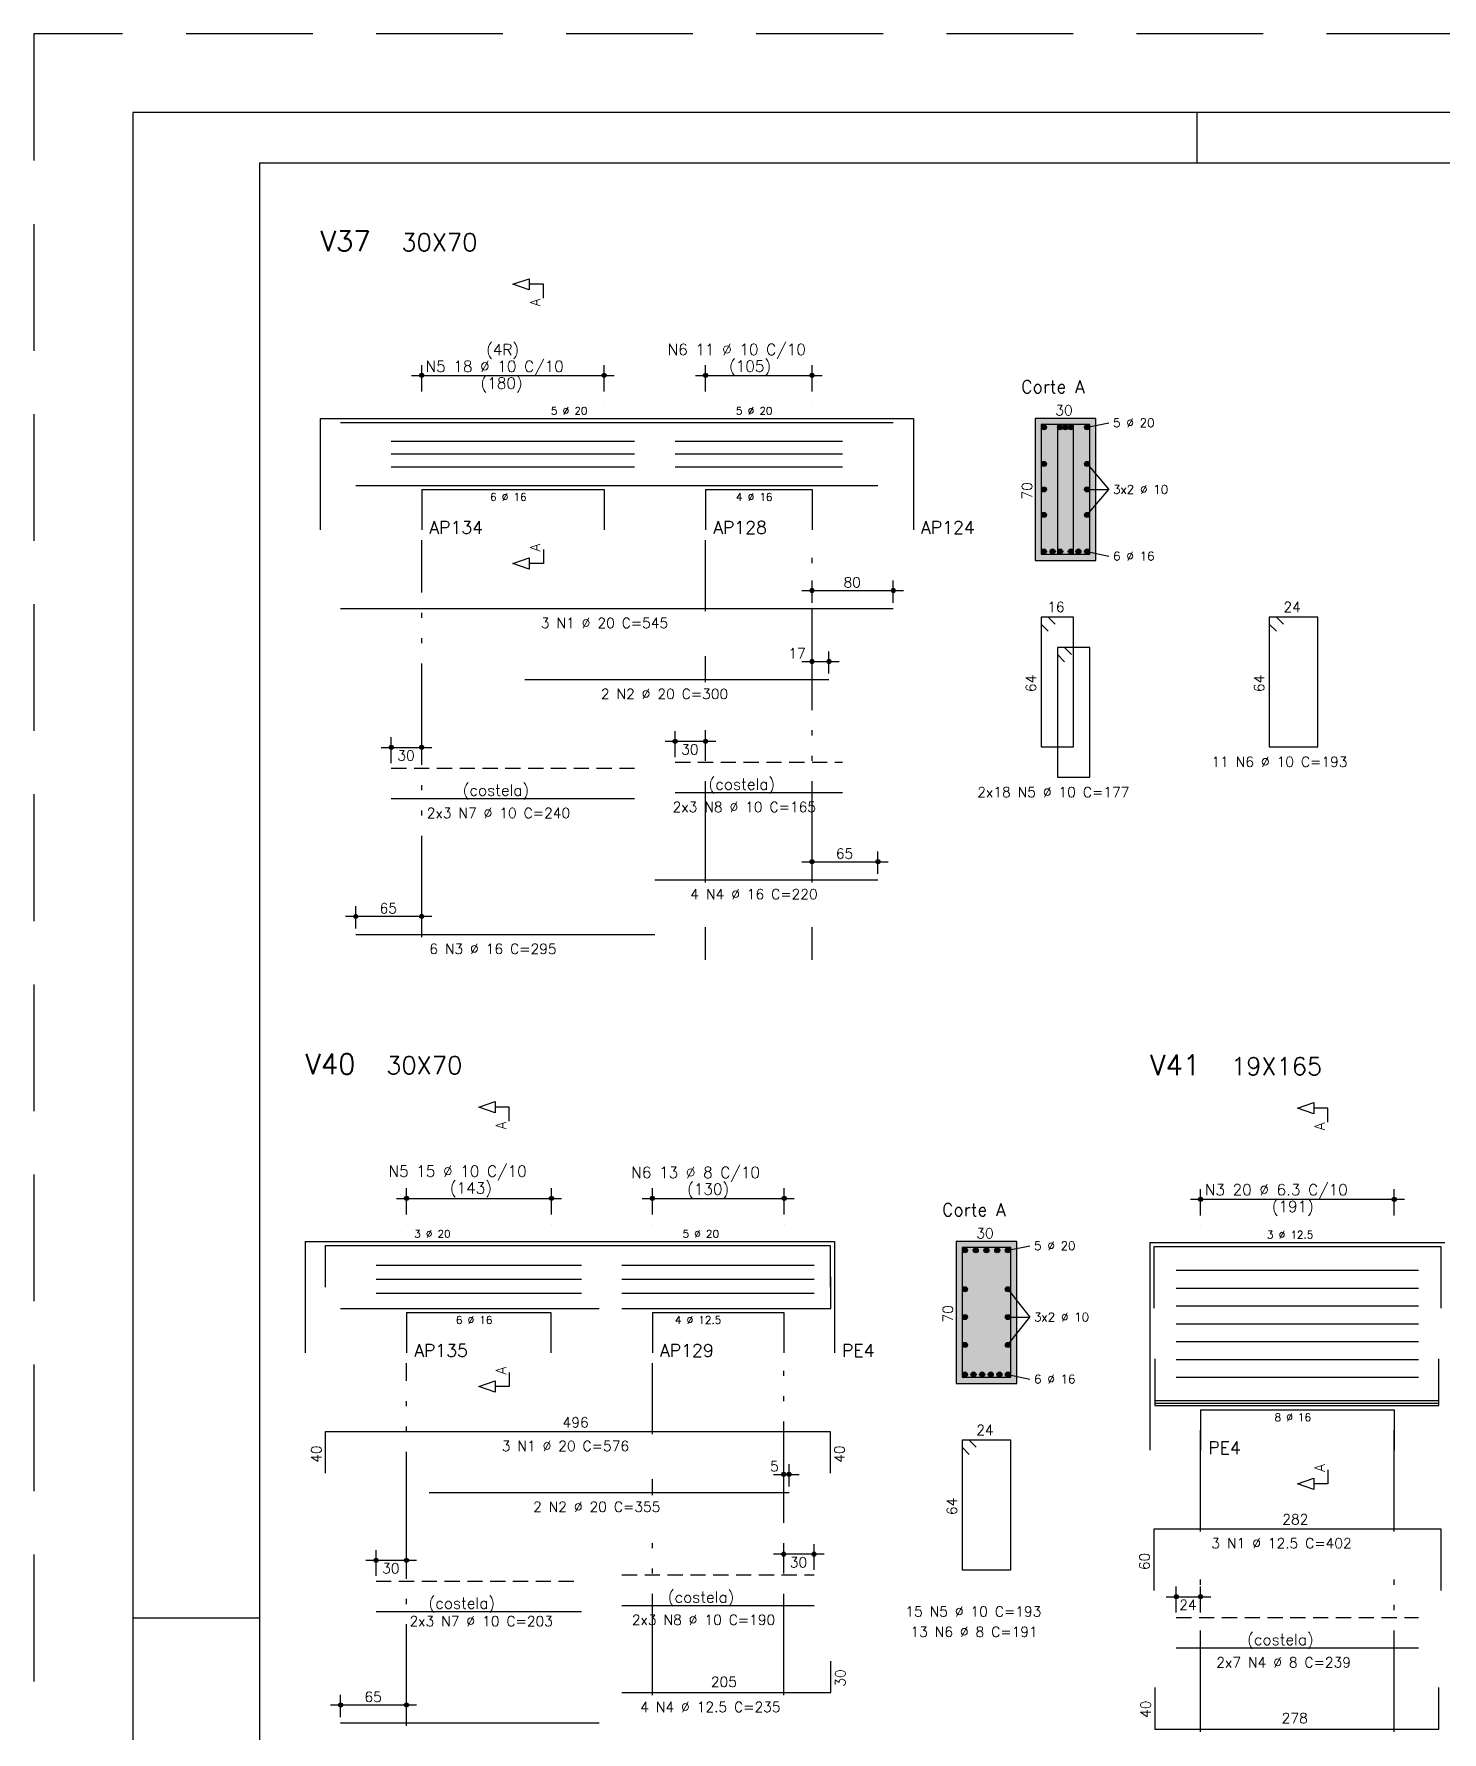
# Model space of a CAD drawing. Extents: x -1.8 to 86.2, y -1.7 to 60.8.
# Drawn here: x -1.8 to 25.97, y 27.3 to 60.8 of the extents above; entities that cross this region are included whole.
import ezdxf

# ---------------------------------------------------------------- set-up
doc = ezdxf.new("R2010")
doc.units = 0
doc.header["$MEASUREMENT"] = 0
for name, pattern in [('ESTILO_TQS_0001', [0.45, 0.3, -0.15]), ('ESTILO_TQS_0004', [3.3, 2, -0.4, 0.05, -0.4, 0.05, -0.4]), ('HIDDEN', [0.375, 0.25, -0.125])]:
    doc.linetypes.add(name, pattern=pattern)
doc.layers.get('0').update_dxf_attribs({"linetype": 'CONTINUOUS'})
doc.layers.get('Defpoints').update_dxf_attribs({"linetype": 'CONTINUOUS'})
for name, color, linetype in [('ARQ_FOLHA', 7, 'CONTINUOUS'), ('PENA_01', 1, 'CONTINUOUS'), ('PENA_02', 2, 'CONTINUOUS'), ('PENA_03', 3, 'CONTINUOUS'), ('PENA_04', 4, 'CONTINUOUS'), ('PENA_05', 5, 'CONTINUOUS'), ('PENA_06', 6, 'CONTINUOUS'), ('PENA_10', 253, 'CONTINUOUS')]:
    doc.layers.add(name, color=color, linetype=linetype)
doc.styles.get("Standard").update_dxf_attribs({"font": 'ROMANS.SHX'})

# ---------------------------------------------------------------- blocks, each defined once
blk = doc.blocks.new('FOLHA A1 - 841 X 594')
at = {"layer": 'ARQ_FOLHA', "color": 1}
for p, q in [((-631, 584), (-631, 594)), ((-816, 297), (-841, 297))]:
    blk.add_line(p, q, dxfattribs=at)
for points in [[(-841, 0), (0, 0), (0, 594), (-841, 594)], [(-816, 10), (-10, 10), (-10, 584), (-816, 584)]]:
    blk.add_lwpolyline(points, close=True, dxfattribs=at)
at = {"layer": 'Defpoints', "color": 8, "linetype": 'HIDDEN', "ltscale": 100}
blk.add_lwpolyline([(-860.5, 609.5), (-860.5, -15.5), (19.5, -15.5), (19.5, 609.5)], close=True, dxfattribs=at)
blk = doc.blocks.new('*U23')
blk.add_blockref('FOLHA A1 - 841 X 594', (0, 0))

msp = doc.modelspace()

# ---------------------------------------------------------------- linework, layer by layer
at = {"layer": 'PENA_01', "linetype": 'Continuous'}
for p, q in [((5.845, 53.749), (5.845, 54.269)), ((9.445, 53.749), (9.445, 54.269)), ((11.445, 53.749), (11.445, 54.269)), ((13.545, 53.749), (13.545, 54.269)), ((5.645, 54.069), (9.645, 54.069)), ((11.245, 54.069), (13.745, 54.069)), ((18.97, 53.044), (19.4, 53.134)), ((18.97, 52.322), (19.4, 51.819)), ((18.97, 51.315), (19.4, 51.819)), ((18.97, 51.819), (19.4, 51.819)), ((18.97, 50.594), (19.4, 50.504)), ((13.345, 49.824), (15.348, 49.824)), ((13.345, 48.424), (14.08, 48.424)), ((5.045, 46.729), (6.045, 46.729)), ((10.645, 46.849), (11.645, 46.849)), ((13.345, 44.474), (15.045, 44.474)), ((6.045, 43.394), (4.345, 43.394)), ((5.546, 37.513), (5.546, 38.033)), ((8.406, 37.513), (8.406, 38.033)), ((10.396, 37.513), (10.396, 38.033)), ((12.996, 37.513), (12.996, 38.033)), ((21.21, 37.494), (21.21, 38.014)), ((25.03, 37.494), (25.03, 38.014)), ((5.346, 37.833), (8.606, 37.833)), ((10.196, 37.833), (13.196, 37.833)), ((21.01, 37.814), (25.23, 37.814)), ((17.411, 36.808), (17.841, 36.898)), ((17.411, 36.04), (17.841, 35.491)), ((17.411, 34.941), (17.841, 35.491)), ((17.411, 35.491), (17.841, 35.491)), ((17.411, 34.358), (17.841, 34.268)), ((12.786, 32.388), (13.292, 32.388)), ((4.746, 30.693), (5.746, 30.693)), ((13.786, 30.813), (12.786, 30.813)), ((20.53, 29.974), (21.41, 29.974)), ((5.746, 27.838), (4.046, 27.838))]:
    msp.add_line(p, q, dxfattribs=at)
at = {"layer": 'PENA_01', "linetype": 'ESTILO_TQS_0004'}
for p, q in [((5.845, 42.986), (5.845, 50.819)), ((11.445, 49.416), (11.445, 50.819)), ((13.545, 44.066), (13.545, 50.819)), ((11.445, 48.016), (11.445, 48.532)), ((11.445, 44.066), (11.445, 47.132)), ((11.445, 42.539), (11.445, 43.182)), ((13.545, 42.539), (13.545, 43.182)), ((5.546, 27.43), (5.546, 34.583)), ((10.396, 33.18), (10.396, 34.583)), ((12.986, 28.03), (12.986, 34.583)), ((21.21, 31.261), (21.21, 33.614)), ((25.03, 31.261), (25.03, 33.614)), ((10.396, 31.98), (10.396, 32.296)), ((10.396, 28.03), (10.396, 31.096)), ((21.21, 27.311), (21.21, 30.377)), ((25.03, 27.311), (25.03, 30.377))]:
    msp.add_line(p, q, dxfattribs=at)
at = {"layer": 'PENA_02', "linetype": 'Continuous'}
for centre, radius in [((5.845, 54.069), 0.0416), ((5.845, 54.069), 0.0208), ((9.445, 54.069), 0.0416), ((9.445, 54.069), 0.0208), ((11.445, 54.069), 0.0416), ((11.445, 54.069), 0.0208), ((13.545, 54.069), 0.0416), ((13.545, 54.069), 0.0208), ((13.545, 49.824), 0.04), ((13.545, 49.824), 0.02), ((15.148, 49.824), 0.04), ((15.148, 49.824), 0.02), ((13.545, 48.424), 0.04), ((13.545, 48.424), 0.02), ((13.88, 48.424), 0.04), ((13.88, 48.424), 0.02), ((5.245, 46.729), 0.04), ((5.245, 46.729), 0.02), ((5.845, 46.729), 0.04), ((5.845, 46.729), 0.02), ((10.845, 46.849), 0.04), ((10.845, 46.849), 0.02), ((11.445, 46.849), 0.04), ((11.445, 46.849), 0.02), ((13.545, 44.474), 0.04), ((13.545, 44.474), 0.02), ((14.845, 44.474), 0.04), ((14.845, 44.474), 0.02), ((4.545, 43.394), 0.04), ((4.545, 43.394), 0.02), ((5.845, 43.394), 0.04), ((5.845, 43.394), 0.02), ((5.546, 37.833), 0.0416), ((8.406, 37.833), 0.0416), ((10.396, 37.833), 0.0416), ((12.996, 37.833), 0.0416), ((21.21, 37.814), 0.0416), ((25.03, 37.814), 0.0416), ((5.546, 37.833), 0.0208), ((8.406, 37.833), 0.0208), ((10.396, 37.833), 0.0208), ((12.996, 37.833), 0.0208), ((21.21, 37.814), 0.0208), ((25.03, 37.814), 0.0208), ((12.986, 32.388), 0.04), ((12.986, 32.388), 0.02), ((13.092, 32.388), 0.04), ((13.092, 32.388), 0.02), ((12.986, 30.813), 0.04), ((12.986, 30.813), 0.02), ((13.586, 30.813), 0.04), ((13.586, 30.813), 0.02), ((4.946, 30.693), 0.04), ((4.946, 30.693), 0.02), ((5.546, 30.693), 0.04), ((5.546, 30.693), 0.02), ((20.73, 29.974), 0.04), ((20.73, 29.974), 0.02), ((21.21, 29.974), 0.04), ((21.21, 29.974), 0.02), ((4.246, 27.838), 0.04), ((4.246, 27.838), 0.02), ((5.546, 27.838), 0.04), ((5.546, 27.838), 0.02)]:
    msp.add_circle(centre, radius, dxfattribs=at)
at = {"layer": 'PENA_03', "linetype": 'Continuous'}
for p, q in [((5.845, 53.549), (5.845, 53.549)), ((9.445, 53.549), (9.445, 53.549)), ((11.445, 53.549), (11.445, 53.549)), ((13.545, 53.549), (13.545, 53.549)), ((3.845, 53.219), (3.845, 51.819)), ((3.845, 53.219), (5.845, 53.219)), ((5.845, 53.219), (9.445, 53.219)), ((9.445, 53.219), (11.445, 53.219)), ((11.445, 53.219), (13.545, 53.219)), ((13.545, 53.219), (15.545, 53.219)), ((15.545, 53.219), (15.545, 51.819)), ((19.145, 53.219), (17.945, 53.219)), ((17.945, 53.219), (17.945, 50.419)), ((19.145, 50.419), (19.145, 53.219)), ((3.845, 51.819), (3.845, 51.019)), ((5.845, 51.819), (9.445, 51.819)), ((5.845, 51.819), (5.845, 51.019)), ((9.445, 51.819), (9.445, 51.019)), ((11.445, 51.819), (13.545, 51.819)), ((11.445, 51.819), (11.445, 51.019)), ((13.545, 51.819), (13.545, 51.019)), ((15.545, 51.819), (15.545, 51.019)), ((17.945, 50.419), (19.145, 50.419)), ((13.545, 49.584), (13.545, 50.024)), ((15.148, 49.584), (15.148, 50.024)), ((13.545, 49.484), (13.545, 49.484)), ((15.148, 49.484), (15.148, 49.484)), ((13.545, 48.184), (13.545, 48.624)), ((13.88, 48.184), (13.88, 48.624)), ((13.545, 48.084), (13.545, 48.084)), ((13.88, 48.084), (13.88, 48.084)), ((5.245, 46.419), (5.245, 46.929)), ((5.845, 46.419), (5.845, 46.929)), ((10.845, 46.539), (10.845, 47.049)), ((11.445, 46.539), (11.445, 47.049)), ((5.245, 46.319), (5.245, 46.319)), ((5.845, 46.319), (5.845, 46.319)), ((10.845, 46.439), (10.845, 46.439)), ((11.445, 46.439), (11.445, 46.439)), ((13.545, 44.234), (13.545, 44.674)), ((14.845, 44.234), (14.845, 44.674)), ((13.545, 44.134), (13.545, 44.134)), ((14.845, 44.134), (14.845, 44.134)), ((4.545, 43.154), (4.545, 43.594)), ((5.845, 43.154), (5.845, 43.594)), ((4.545, 43.054), (4.545, 43.054)), ((5.845, 43.054), (5.845, 43.054)), ((5.546, 37.313), (5.546, 37.313)), ((8.406, 37.313), (8.406, 37.313)), ((10.396, 37.313), (10.396, 37.313)), ((12.996, 37.313), (12.996, 37.313)), ((21.21, 37.294), (21.21, 37.294)), ((25.03, 37.294), (25.03, 37.294)), ((3.546, 36.983), (3.546, 35.583)), ((3.546, 36.983), (5.546, 36.983)), ((5.546, 36.983), (8.396, 36.983)), ((8.396, 36.983), (10.396, 36.983)), ((10.396, 36.983), (12.986, 36.983)), ((12.986, 36.983), (13.986, 36.983)), ((13.986, 36.983), (13.986, 35.583)), ((17.586, 36.983), (16.386, 36.983)), ((16.386, 36.983), (16.386, 34.183)), ((17.586, 34.183), (17.586, 36.983)), ((20.21, 36.964), (20.21, 33.664)), ((20.21, 36.964), (21.21, 36.964)), ((21.21, 36.964), (25.03, 36.964)), ((25.03, 36.964), (26.03, 36.964)), ((3.546, 35.583), (3.546, 34.783)), ((5.546, 35.583), (8.396, 35.583)), ((5.546, 35.583), (5.546, 34.783)), ((8.396, 35.583), (8.396, 34.783)), ((10.396, 35.583), (12.986, 35.583)), ((10.396, 35.583), (10.396, 34.783)), ((12.986, 35.583), (12.986, 34.783)), ((13.986, 35.583), (13.986, 34.783)), ((16.386, 34.183), (17.586, 34.183)), ((20.21, 33.664), (20.21, 32.864)), ((21.21, 33.664), (25.03, 33.664)), ((21.21, 33.664), (21.21, 32.864)), ((25.03, 33.664), (25.03, 32.864)), ((12.986, 32.148), (12.986, 32.588)), ((13.092, 32.148), (13.092, 32.588)), ((12.986, 32.048), (12.986, 32.048)), ((13.092, 32.048), (13.092, 32.048)), ((4.946, 30.383), (4.946, 30.893)), ((5.546, 30.383), (5.546, 30.893)), ((12.986, 30.503), (12.986, 31.013)), ((13.586, 30.503), (13.586, 31.013)), ((4.946, 30.283), (4.946, 30.283)), ((5.546, 30.283), (5.546, 30.283)), ((12.986, 30.403), (12.986, 30.403)), ((13.586, 30.403), (13.586, 30.403)), ((20.73, 29.664), (20.73, 30.174)), ((21.21, 29.664), (21.21, 30.174)), ((20.73, 29.564), (20.73, 29.564)), ((21.21, 29.564), (21.21, 29.564)), ((4.246, 27.598), (4.246, 28.038)), ((5.546, 27.598), (5.546, 28.038)), ((4.246, 27.498), (4.246, 27.498)), ((5.546, 27.498), (5.546, 27.498))]:
    msp.add_line(p, q, dxfattribs=at)
for points in [[(8.245, 55.589), (8.245, 55.866), (7.968, 55.866), (7.968, 55.755), (7.645, 55.866), (7.968, 55.976), (7.968, 55.866)], [(8.245, 50.634), (8.245, 50.357), (7.968, 50.357), (7.968, 50.246), (7.645, 50.357), (7.968, 50.468), (7.968, 50.357)], [(7.571, 39.353), (7.571, 39.63), (7.294, 39.63), (7.294, 39.519), (6.971, 39.63), (7.294, 39.741), (7.294, 39.63)], [(23.72, 39.334), (23.72, 39.611), (23.443, 39.611), (23.443, 39.501), (23.12, 39.611), (23.443, 39.722), (23.443, 39.611)], [(7.571, 34.398), (7.571, 34.121), (7.294, 34.121), (7.294, 34.01), (6.971, 34.121), (7.294, 34.232), (7.294, 34.121)], [(23.72, 32.479), (23.72, 32.202), (23.443, 32.202), (23.443, 32.092), (23.12, 32.202), (23.443, 32.313), (23.443, 32.202)]]:
    msp.add_lwpolyline(points, dxfattribs=at)
for centre in [(18.12, 53.044), (18.44, 53.044), (18.545, 53.044), (18.65, 53.044), (18.97, 53.044), (18.12, 52.322), (18.97, 52.322), (18.12, 51.819), (18.97, 51.819), (18.12, 51.315), (18.97, 51.315), (18.12, 50.594), (18.29, 50.594), (18.44, 50.594), (18.65, 50.594), (18.8, 50.594), (18.97, 50.594), (16.561, 36.808), (16.774, 36.808), (16.986, 36.808), (17.199, 36.808), (17.411, 36.808), (16.561, 36.04), (17.411, 36.04), (16.561, 35.491), (17.411, 35.491), (16.561, 34.941), (17.411, 34.941), (16.561, 34.358), (16.731, 34.358), (16.901, 34.358), (17.071, 34.358), (17.241, 34.358), (17.411, 34.358)]:
    msp.add_circle(centre, 0.05, dxfattribs=at)
for points in [[(18.17, 53.044), (18.095, 53.087), (18.073, 53.061)], [(18.17, 53.044), (18.073, 53.061), (18.073, 53.027)], [(18.17, 53.044), (18.073, 53.027), (18.095, 53)], [(18.17, 53.044), (18.128, 53.093), (18.095, 53.087)], [(18.17, 53.044), (18.095, 53), (18.128, 52.994)], [(18.17, 53.044), (18.158, 53.076), (18.128, 53.093)], [(18.17, 53.044), (18.128, 52.994), (18.158, 53.012)], [(18.17, 53.044), (18.158, 53.012), (18.17, 53.044)], [(18.49, 53.044), (18.415, 53.087), (18.393, 53.061)], [(18.49, 53.044), (18.393, 53.061), (18.393, 53.027)], [(18.49, 53.044), (18.393, 53.027), (18.415, 53)], [(18.49, 53.044), (18.448, 53.093), (18.415, 53.087)], [(18.49, 53.044), (18.415, 53), (18.448, 52.994)], [(18.49, 53.044), (18.478, 53.076), (18.448, 53.093)], [(18.49, 53.044), (18.448, 52.994), (18.478, 53.012)], [(18.49, 53.044), (18.478, 53.012), (18.49, 53.044)], [(18.595, 53.044), (18.52, 53.087), (18.498, 53.061)], [(18.595, 53.044), (18.498, 53.061), (18.498, 53.027)], [(18.595, 53.044), (18.498, 53.027), (18.52, 53)], [(18.595, 53.044), (18.553, 53.093), (18.52, 53.087)], [(18.595, 53.044), (18.52, 53), (18.553, 52.994)], [(18.595, 53.044), (18.583, 53.076), (18.553, 53.093)], [(18.595, 53.044), (18.553, 52.994), (18.583, 53.012)], [(18.595, 53.044), (18.583, 53.012), (18.595, 53.044)], [(18.7, 53.044), (18.625, 53.087), (18.603, 53.061)], [(18.7, 53.044), (18.603, 53.061), (18.603, 53.027)], [(18.7, 53.044), (18.603, 53.027), (18.625, 53)], [(18.7, 53.044), (18.658, 53.093), (18.625, 53.087)], [(18.7, 53.044), (18.625, 53), (18.658, 52.994)], [(18.7, 53.044), (18.688, 53.076), (18.658, 53.093)], [(18.7, 53.044), (18.658, 52.994), (18.688, 53.012)], [(18.7, 53.044), (18.688, 53.012), (18.7, 53.044)], [(19.02, 53.044), (18.945, 53.087), (18.923, 53.061)], [(19.02, 53.044), (18.923, 53.061), (18.923, 53.027)], [(19.02, 53.044), (18.923, 53.027), (18.945, 53)], [(19.02, 53.044), (18.978, 53.093), (18.945, 53.087)], [(19.02, 53.044), (18.945, 53), (18.978, 52.994)], [(19.02, 53.044), (19.008, 53.076), (18.978, 53.093)], [(19.02, 53.044), (18.978, 52.994), (19.008, 53.012)], [(19.02, 53.044), (19.008, 53.012), (19.02, 53.044)], [(18.17, 52.322), (18.095, 52.365), (18.073, 52.339)], [(18.17, 52.322), (18.073, 52.339), (18.073, 52.305)], [(18.17, 52.322), (18.073, 52.305), (18.095, 52.279)], [(18.17, 52.322), (18.128, 52.371), (18.095, 52.365)], [(18.17, 52.322), (18.095, 52.279), (18.128, 52.273)], [(18.17, 52.322), (18.158, 52.354), (18.128, 52.371)], [(18.17, 52.322), (18.128, 52.273), (18.158, 52.29)], [(18.17, 52.322), (18.158, 52.29), (18.17, 52.322)], [(19.02, 52.322), (18.945, 52.365), (18.923, 52.339)], [(19.02, 52.322), (18.923, 52.339), (18.923, 52.305)], [(19.02, 52.322), (18.923, 52.305), (18.945, 52.279)], [(19.02, 52.322), (18.978, 52.371), (18.945, 52.365)], [(19.02, 52.322), (18.945, 52.279), (18.978, 52.273)], [(19.02, 52.322), (19.008, 52.354), (18.978, 52.371)], [(19.02, 52.322), (18.978, 52.273), (19.008, 52.29)], [(19.02, 52.322), (19.008, 52.29), (19.02, 52.322)], [(18.17, 51.819), (18.095, 51.862), (18.073, 51.836)], [(18.17, 51.819), (18.073, 51.836), (18.073, 51.802)], [(18.17, 51.819), (18.073, 51.802), (18.095, 51.775)], [(18.17, 51.819), (18.128, 51.868), (18.095, 51.862)], [(18.17, 51.819), (18.095, 51.775), (18.128, 51.769)], [(18.17, 51.819), (18.158, 51.851), (18.128, 51.868)], [(18.17, 51.819), (18.128, 51.769), (18.158, 51.787)], [(18.17, 51.819), (18.158, 51.787), (18.17, 51.819)], [(19.02, 51.819), (18.945, 51.862), (18.923, 51.836)], [(19.02, 51.819), (18.923, 51.836), (18.923, 51.802)], [(19.02, 51.819), (18.923, 51.802), (18.945, 51.775)], [(19.02, 51.819), (18.978, 51.868), (18.945, 51.862)], [(19.02, 51.819), (18.945, 51.775), (18.978, 51.769)], [(19.02, 51.819), (19.008, 51.851), (18.978, 51.868)], [(19.02, 51.819), (18.978, 51.769), (19.008, 51.787)], [(19.02, 51.819), (19.008, 51.787), (19.02, 51.819)], [(18.17, 51.315), (18.095, 51.359), (18.073, 51.332)], [(18.17, 51.315), (18.073, 51.332), (18.073, 51.298)], [(18.17, 51.315), (18.073, 51.298), (18.095, 51.272)], [(18.17, 51.315), (18.128, 51.365), (18.095, 51.359)], [(18.17, 51.315), (18.095, 51.272), (18.128, 51.266)], [(18.17, 51.315), (18.158, 51.347), (18.128, 51.365)], [(18.17, 51.315), (18.128, 51.266), (18.158, 51.283)], [(18.17, 51.315), (18.158, 51.283), (18.17, 51.315)], [(19.02, 51.315), (18.945, 51.359), (18.923, 51.332)], [(19.02, 51.315), (18.923, 51.332), (18.923, 51.298)], [(19.02, 51.315), (18.923, 51.298), (18.945, 51.272)], [(19.02, 51.315), (18.978, 51.365), (18.945, 51.359)], [(19.02, 51.315), (18.945, 51.272), (18.978, 51.266)], [(19.02, 51.315), (19.008, 51.347), (18.978, 51.365)], [(19.02, 51.315), (18.978, 51.266), (19.008, 51.283)], [(19.02, 51.315), (19.008, 51.283), (19.02, 51.315)], [(18.17, 50.594), (18.095, 50.637), (18.073, 50.611)], [(18.17, 50.594), (18.073, 50.611), (18.073, 50.577)], [(18.17, 50.594), (18.073, 50.577), (18.095, 50.55)], [(18.17, 50.594), (18.128, 50.643), (18.095, 50.637)], [(18.17, 50.594), (18.095, 50.55), (18.128, 50.544)], [(18.17, 50.594), (18.158, 50.626), (18.128, 50.643)], [(18.17, 50.594), (18.128, 50.544), (18.158, 50.562)], [(18.17, 50.594), (18.158, 50.562), (18.17, 50.594)], [(18.34, 50.594), (18.265, 50.637), (18.243, 50.611)], [(18.34, 50.594), (18.243, 50.611), (18.243, 50.577)], [(18.34, 50.594), (18.243, 50.577), (18.265, 50.55)], [(18.34, 50.594), (18.298, 50.643), (18.265, 50.637)], [(18.34, 50.594), (18.265, 50.55), (18.298, 50.544)], [(18.34, 50.594), (18.328, 50.626), (18.298, 50.643)], [(18.34, 50.594), (18.298, 50.544), (18.328, 50.562)], [(18.34, 50.594), (18.328, 50.562), (18.34, 50.594)], [(18.49, 50.594), (18.415, 50.637), (18.393, 50.611)], [(18.49, 50.594), (18.393, 50.611), (18.393, 50.577)], [(18.49, 50.594), (18.393, 50.577), (18.415, 50.55)], [(18.49, 50.594), (18.448, 50.643), (18.415, 50.637)], [(18.49, 50.594), (18.415, 50.55), (18.448, 50.544)], [(18.49, 50.594), (18.478, 50.626), (18.448, 50.643)], [(18.49, 50.594), (18.448, 50.544), (18.478, 50.562)], [(18.49, 50.594), (18.478, 50.562), (18.49, 50.594)], [(18.7, 50.594), (18.625, 50.637), (18.603, 50.611)], [(18.7, 50.594), (18.603, 50.611), (18.603, 50.577)], [(18.7, 50.594), (18.603, 50.577), (18.625, 50.55)], [(18.7, 50.594), (18.658, 50.643), (18.625, 50.637)], [(18.7, 50.594), (18.625, 50.55), (18.658, 50.544)], [(18.7, 50.594), (18.688, 50.626), (18.658, 50.643)], [(18.7, 50.594), (18.658, 50.544), (18.688, 50.562)], [(18.7, 50.594), (18.688, 50.562), (18.7, 50.594)], [(18.85, 50.594), (18.775, 50.637), (18.753, 50.611)], [(18.85, 50.594), (18.753, 50.611), (18.753, 50.577)], [(18.85, 50.594), (18.753, 50.577), (18.775, 50.55)], [(18.85, 50.594), (18.808, 50.643), (18.775, 50.637)], [(18.85, 50.594), (18.775, 50.55), (18.808, 50.544)], [(18.85, 50.594), (18.838, 50.626), (18.808, 50.643)], [(18.85, 50.594), (18.808, 50.544), (18.838, 50.562)], [(18.85, 50.594), (18.838, 50.562), (18.85, 50.594)], [(19.02, 50.594), (18.945, 50.637), (18.923, 50.611)], [(19.02, 50.594), (18.923, 50.611), (18.923, 50.577)], [(19.02, 50.594), (18.923, 50.577), (18.945, 50.55)], [(19.02, 50.594), (18.978, 50.643), (18.945, 50.637)], [(19.02, 50.594), (18.945, 50.55), (18.978, 50.544)], [(19.02, 50.594), (19.008, 50.626), (18.978, 50.643)], [(19.02, 50.594), (18.978, 50.544), (19.008, 50.562)], [(19.02, 50.594), (19.008, 50.562), (19.02, 50.594)], [(16.611, 36.808), (16.536, 36.851), (16.514, 36.825)], [(16.611, 36.808), (16.57, 36.857), (16.536, 36.851)], [(16.611, 36.808), (16.599, 36.84), (16.57, 36.857)], [(16.824, 36.808), (16.749, 36.851), (16.727, 36.825)], [(16.824, 36.808), (16.782, 36.857), (16.749, 36.851)], [(16.824, 36.808), (16.812, 36.84), (16.782, 36.857)], [(17.036, 36.808), (16.961, 36.851), (16.939, 36.825)], [(17.036, 36.808), (16.995, 36.857), (16.961, 36.851)], [(17.036, 36.808), (17.024, 36.84), (16.995, 36.857)], [(17.249, 36.808), (17.174, 36.851), (17.152, 36.825)], [(17.249, 36.808), (17.207, 36.857), (17.174, 36.851)], [(17.249, 36.808), (17.237, 36.84), (17.207, 36.857)], [(17.461, 36.808), (17.386, 36.851), (17.364, 36.825)], [(17.461, 36.808), (17.42, 36.857), (17.386, 36.851)], [(17.461, 36.808), (17.449, 36.84), (17.42, 36.857)], [(16.611, 36.808), (16.514, 36.825), (16.514, 36.791)], [(16.611, 36.808), (16.514, 36.791), (16.536, 36.765)], [(16.611, 36.808), (16.536, 36.765), (16.57, 36.759)], [(16.611, 36.808), (16.57, 36.759), (16.599, 36.776)], [(16.611, 36.808), (16.599, 36.776), (16.611, 36.808)], [(16.824, 36.808), (16.727, 36.825), (16.727, 36.791)], [(16.824, 36.808), (16.727, 36.791), (16.749, 36.765)], [(16.824, 36.808), (16.749, 36.765), (16.782, 36.759)], [(16.824, 36.808), (16.782, 36.759), (16.812, 36.776)], [(16.824, 36.808), (16.812, 36.776), (16.824, 36.808)], [(17.036, 36.808), (16.939, 36.825), (16.939, 36.791)], [(17.036, 36.808), (16.939, 36.791), (16.961, 36.765)], [(17.036, 36.808), (16.961, 36.765), (16.995, 36.759)], [(17.036, 36.808), (16.995, 36.759), (17.024, 36.776)], [(17.036, 36.808), (17.024, 36.776), (17.036, 36.808)], [(17.249, 36.808), (17.152, 36.825), (17.152, 36.791)], [(17.249, 36.808), (17.152, 36.791), (17.174, 36.765)], [(17.249, 36.808), (17.174, 36.765), (17.207, 36.759)], [(17.249, 36.808), (17.207, 36.759), (17.237, 36.776)], [(17.249, 36.808), (17.237, 36.776), (17.249, 36.808)], [(17.461, 36.808), (17.364, 36.825), (17.364, 36.791)], [(17.461, 36.808), (17.364, 36.791), (17.386, 36.765)], [(17.461, 36.808), (17.386, 36.765), (17.42, 36.759)], [(17.461, 36.808), (17.42, 36.759), (17.449, 36.776)], [(17.461, 36.808), (17.449, 36.776), (17.461, 36.808)], [(16.611, 36.04), (16.536, 36.084), (16.514, 36.057)], [(16.611, 36.04), (16.514, 36.057), (16.514, 36.023)], [(16.611, 36.04), (16.514, 36.023), (16.536, 35.997)], [(16.611, 36.04), (16.57, 36.089), (16.536, 36.084)], [(16.611, 36.04), (16.536, 35.997), (16.57, 35.991)], [(16.611, 36.04), (16.599, 36.072), (16.57, 36.089)], [(16.611, 36.04), (16.57, 35.991), (16.599, 36.008)], [(16.611, 36.04), (16.599, 36.008), (16.611, 36.04)], [(17.461, 36.04), (17.386, 36.084), (17.364, 36.057)], [(17.461, 36.04), (17.364, 36.057), (17.364, 36.023)], [(17.461, 36.04), (17.364, 36.023), (17.386, 35.997)], [(17.461, 36.04), (17.42, 36.089), (17.386, 36.084)], [(17.461, 36.04), (17.386, 35.997), (17.42, 35.991)], [(17.461, 36.04), (17.449, 36.072), (17.42, 36.089)], [(17.461, 36.04), (17.42, 35.991), (17.449, 36.008)], [(17.461, 36.04), (17.449, 36.008), (17.461, 36.04)], [(16.611, 35.491), (16.536, 35.534), (16.514, 35.508)], [(16.611, 35.491), (16.57, 35.54), (16.536, 35.534)], [(16.611, 35.491), (16.599, 35.523), (16.57, 35.54)], [(17.461, 35.491), (17.386, 35.534), (17.364, 35.508)], [(17.461, 35.491), (17.42, 35.54), (17.386, 35.534)], [(17.461, 35.491), (17.449, 35.523), (17.42, 35.54)], [(16.611, 35.491), (16.514, 35.508), (16.514, 35.474)], [(16.611, 35.491), (16.514, 35.474), (16.536, 35.448)], [(16.611, 35.491), (16.536, 35.448), (16.57, 35.442)], [(16.611, 35.491), (16.57, 35.442), (16.599, 35.459)], [(16.611, 35.491), (16.599, 35.459), (16.611, 35.491)], [(17.461, 35.491), (17.364, 35.508), (17.364, 35.474)], [(17.461, 35.491), (17.364, 35.474), (17.386, 35.448)], [(17.461, 35.491), (17.386, 35.448), (17.42, 35.442)], [(17.461, 35.491), (17.42, 35.442), (17.449, 35.459)], [(17.461, 35.491), (17.449, 35.459), (17.461, 35.491)], [(16.611, 34.941), (16.536, 34.985), (16.514, 34.959)], [(16.611, 34.941), (16.514, 34.959), (16.514, 34.924)], [(16.611, 34.941), (16.514, 34.924), (16.536, 34.898)], [(16.611, 34.941), (16.57, 34.991), (16.536, 34.985)], [(16.611, 34.941), (16.536, 34.898), (16.57, 34.892)], [(16.611, 34.941), (16.599, 34.974), (16.57, 34.991)], [(16.611, 34.941), (16.57, 34.892), (16.599, 34.909)], [(16.611, 34.941), (16.599, 34.909), (16.611, 34.941)], [(17.461, 34.941), (17.386, 34.985), (17.364, 34.959)], [(17.461, 34.941), (17.364, 34.959), (17.364, 34.924)], [(17.461, 34.941), (17.364, 34.924), (17.386, 34.898)], [(17.461, 34.941), (17.42, 34.991), (17.386, 34.985)], [(17.461, 34.941), (17.386, 34.898), (17.42, 34.892)], [(17.461, 34.941), (17.449, 34.974), (17.42, 34.991)], [(17.461, 34.941), (17.42, 34.892), (17.449, 34.909)], [(17.461, 34.941), (17.449, 34.909), (17.461, 34.941)], [(16.611, 34.358), (16.536, 34.401), (16.514, 34.375)], [(16.611, 34.358), (16.514, 34.375), (16.514, 34.341)], [(16.611, 34.358), (16.514, 34.341), (16.536, 34.315)], [(16.611, 34.358), (16.57, 34.407), (16.536, 34.401)], [(16.611, 34.358), (16.536, 34.315), (16.57, 34.309)], [(16.611, 34.358), (16.599, 34.39), (16.57, 34.407)], [(16.611, 34.358), (16.57, 34.309), (16.599, 34.326)], [(16.611, 34.358), (16.599, 34.326), (16.611, 34.358)], [(16.781, 34.358), (16.706, 34.401), (16.684, 34.375)], [(16.781, 34.358), (16.684, 34.375), (16.684, 34.341)], [(16.781, 34.358), (16.684, 34.341), (16.706, 34.315)], [(16.781, 34.358), (16.74, 34.407), (16.706, 34.401)], [(16.781, 34.358), (16.706, 34.315), (16.74, 34.309)], [(16.781, 34.358), (16.769, 34.39), (16.74, 34.407)], [(16.781, 34.358), (16.74, 34.309), (16.769, 34.326)], [(16.781, 34.358), (16.769, 34.326), (16.781, 34.358)], [(16.951, 34.358), (16.876, 34.401), (16.854, 34.375)], [(16.951, 34.358), (16.854, 34.375), (16.854, 34.341)], [(16.951, 34.358), (16.854, 34.341), (16.876, 34.315)], [(16.951, 34.358), (16.91, 34.407), (16.876, 34.401)], [(16.951, 34.358), (16.876, 34.315), (16.91, 34.309)], [(16.951, 34.358), (16.939, 34.39), (16.91, 34.407)], [(16.951, 34.358), (16.91, 34.309), (16.939, 34.326)], [(16.951, 34.358), (16.939, 34.326), (16.951, 34.358)], [(17.121, 34.358), (17.046, 34.401), (17.024, 34.375)], [(17.121, 34.358), (17.024, 34.375), (17.024, 34.341)], [(17.121, 34.358), (17.024, 34.341), (17.046, 34.315)], [(17.121, 34.358), (17.08, 34.407), (17.046, 34.401)], [(17.121, 34.358), (17.046, 34.315), (17.08, 34.309)], [(17.121, 34.358), (17.109, 34.39), (17.08, 34.407)], [(17.121, 34.358), (17.08, 34.309), (17.109, 34.326)], [(17.121, 34.358), (17.109, 34.326), (17.121, 34.358)], [(17.291, 34.358), (17.216, 34.401), (17.194, 34.375)], [(17.291, 34.358), (17.194, 34.375), (17.194, 34.341)], [(17.291, 34.358), (17.194, 34.341), (17.216, 34.315)], [(17.291, 34.358), (17.25, 34.407), (17.216, 34.401)], [(17.291, 34.358), (17.216, 34.315), (17.25, 34.309)], [(17.291, 34.358), (17.279, 34.39), (17.25, 34.407)], [(17.291, 34.358), (17.25, 34.309), (17.279, 34.326)], [(17.291, 34.358), (17.279, 34.326), (17.291, 34.358)], [(17.461, 34.358), (17.386, 34.401), (17.364, 34.375)], [(17.461, 34.358), (17.364, 34.375), (17.364, 34.341)], [(17.461, 34.358), (17.364, 34.341), (17.386, 34.315)], [(17.461, 34.358), (17.42, 34.407), (17.386, 34.401)], [(17.461, 34.358), (17.386, 34.315), (17.42, 34.309)], [(17.461, 34.358), (17.449, 34.39), (17.42, 34.407)], [(17.461, 34.358), (17.42, 34.309), (17.449, 34.326)], [(17.461, 34.358), (17.449, 34.326), (17.461, 34.358)]]:
    msp.add_solid(points, dxfattribs=at)
at = {"layer": 'PENA_04', "linetype": 'Continuous'}
for p, q in [((4.245, 53.139), (15.145, 53.139)), ((7.88, 53.139), (13.88, 53.139)), ((5.245, 52.77), (10.045, 52.77)), ((10.845, 52.77), (14.145, 52.77)), ((5.245, 52.519), (10.045, 52.519)), ((5.245, 52.267), (10.045, 52.267)), ((10.845, 52.519), (14.145, 52.519)), ((10.845, 52.267), (14.145, 52.267)), ((4.545, 51.899), (10.445, 51.899)), ((10.445, 51.899), (14.845, 51.899)), ((3.946, 36.083), (3.946, 36.903)), ((3.946, 36.903), (13.906, 36.903)), ((5.992, 36.903), (13.092, 36.903)), ((13.906, 36.903), (13.906, 36.083)), ((20.293, 35.664), (20.293, 36.884)), ((20.293, 36.884), (25.953, 36.884)), ((25.953, 36.884), (25.953, 35.664)), ((4.946, 36.512), (8.996, 36.512)), ((4.946, 36.237), (8.996, 36.237)), ((9.796, 36.512), (13.586, 36.512)), ((9.796, 36.237), (13.586, 36.237)), ((13.916, 35.663), (13.916, 36.283)), ((20.73, 36.416), (25.511, 36.416)), ((4.946, 35.962), (8.996, 35.962)), ((9.796, 35.962), (13.586, 35.962)), ((20.73, 36.064), (25.511, 36.064)), ((4.246, 35.663), (9.346, 35.663)), ((9.796, 35.663), (13.916, 35.663)), ((20.73, 35.712), (25.511, 35.712)), ((20.73, 35.36), (25.511, 35.36)), ((20.73, 35.009), (25.511, 35.009)), ((20.31, 34.664), (20.31, 33.844)), ((20.31, 34.614), (20.31, 33.794)), ((20.31, 34.564), (20.31, 33.744)), ((20.73, 34.657), (25.511, 34.657)), ((25.91, 33.844), (25.91, 34.664)), ((25.91, 33.794), (25.91, 34.614)), ((25.91, 33.744), (25.91, 34.564)), ((20.73, 34.305), (25.511, 34.305)), ((20.31, 33.844), (25.91, 33.844)), ((20.31, 33.794), (25.91, 33.794)), ((20.31, 33.744), (25.91, 33.744))]:
    msp.add_line(p, q, dxfattribs=at)
for points in [[(18.065, 53.099), (18.065, 50.539), (18.705, 50.539), (18.705, 53.099), (18.065, 53.099)], [(18.385, 53.099), (18.385, 50.539), (19.025, 50.539), (19.025, 53.099), (18.385, 53.099)], [(16.506, 36.863), (16.506, 34.303), (17.466, 34.303), (17.466, 36.863), (16.506, 36.863)]]:
    msp.add_lwpolyline(points, dxfattribs=at)
at = {"layer": 'PENA_05', "linetype": 'Continuous'}
for p, q in [((4.245, 49.469), (15.145, 49.469)), ((18.205, 49.299), (18.065, 49.299)), ((18.065, 49.299), (18.065, 46.739)), ((18.705, 49.299), (18.065, 49.299)), ((18.065, 49.299), (18.065, 49.159)), ((18.345, 49.159), (18.205, 49.299)), ((18.705, 46.739), (18.705, 49.299)), ((22.705, 49.299), (22.565, 49.299)), ((22.565, 49.299), (22.565, 46.739)), ((23.525, 49.299), (22.565, 49.299)), ((22.565, 49.299), (22.565, 49.159)), ((22.845, 49.159), (22.705, 49.299)), ((23.525, 46.739), (23.525, 49.299)), ((18.065, 49.159), (18.205, 49.019)), ((22.565, 49.159), (22.705, 49.019)), ((18.525, 48.699), (18.385, 48.699)), ((18.385, 48.699), (18.385, 46.139)), ((19.025, 48.699), (18.385, 48.699)), ((18.385, 48.699), (18.385, 48.559)), ((18.665, 48.559), (18.525, 48.699)), ((19.025, 46.139), (19.025, 48.699)), ((18.385, 48.559), (18.525, 48.419)), ((7.88, 48.069), (13.88, 48.069)), ((18.065, 46.739), (18.705, 46.739)), ((22.565, 46.739), (23.525, 46.739)), ((18.385, 46.139), (19.025, 46.139)), ((5.245, 45.719), (10.045, 45.719)), ((10.845, 45.839), (14.145, 45.839)), ((10.445, 44.119), (14.845, 44.119)), ((4.545, 43.039), (10.445, 43.039)), ((3.946, 32.413), (3.946, 33.233)), ((3.946, 33.233), (13.906, 33.233)), ((13.906, 33.233), (13.906, 32.413)), ((16.646, 33.063), (16.506, 33.063)), ((16.506, 33.063), (16.506, 30.503)), ((17.466, 33.063), (16.506, 33.063)), ((16.506, 33.063), (16.506, 32.923)), ((16.506, 32.923), (16.646, 32.783)), ((16.786, 32.923), (16.646, 33.063)), ((17.466, 30.503), (17.466, 33.063)), ((5.992, 32.033), (13.092, 32.033)), ((20.293, 30.094), (20.293, 31.314)), ((20.293, 31.314), (25.953, 31.314)), ((25.953, 31.314), (25.953, 30.094)), ((16.506, 30.503), (17.466, 30.503)), ((4.946, 29.683), (8.996, 29.683)), ((9.796, 29.803), (13.586, 29.803)), ((20.73, 28.964), (25.511, 28.964)), ((13.916, 28.083), (13.916, 28.703)), ((20.31, 28.184), (20.31, 27.364)), ((25.91, 27.364), (25.91, 28.184)), ((9.796, 28.083), (13.916, 28.083)), ((4.246, 27.483), (9.346, 27.483)), ((20.31, 27.364), (25.91, 27.364))]:
    msp.add_line(p, q, dxfattribs=at)
at = {"layer": 'PENA_06', "linetype": 'ESTILO_TQS_0001'}
for p, q in [((5.245, 46.319), (10.045, 46.319)), ((10.845, 46.439), (14.145, 46.439)), ((4.946, 30.283), (8.996, 30.283)), ((9.796, 30.403), (13.586, 30.403)), ((20.73, 29.564), (25.511, 29.564))]:
    msp.add_line(p, q, dxfattribs=at)
at = {"layer": 'PENA_10', "linetype": 'Continuous'}
for points in [[(19.145, 50.419), (19.145, 53.219), (17.945, 53.219)], [(19.145, 50.419), (17.945, 53.219), (17.945, 50.419)], [(19.145, 50.419), (17.945, 50.419), (19.145, 50.419)], [(17.586, 34.183), (17.586, 36.983), (16.386, 36.983)], [(17.586, 34.183), (16.386, 36.983), (16.386, 34.183)], [(17.586, 34.183), (16.386, 34.183), (17.586, 34.183)]]:
    msp.add_solid(points, dxfattribs=at)

# ---------------------------------------------------------------- block references
at = {"xscale": 0.09999999999999938, "yscale": 0.09999999999999938, "zscale": 0.09999999999999938}
msp.add_blockref('*U23', (84.246, -0.146), dxfattribs=at)

# ---------------------------------------------------------------- texts
at = {"layer": 'PENA_01', "linetype": 'Continuous'}
for s, p in [('30X70', (5.445, 56.519)), ('30X70', (5.146, 40.283)), ('19X165', (21.81, 40.264))]:
    msp.add_text(s, height=0.35, dxfattribs=at).set_placement(p)
at = {"layer": 'PENA_02', "linetype": 'Continuous'}
for s, p in [('AP134', (5.995, 50.944)), ('AP128', (11.595, 50.944)), ('AP124', (15.695, 50.944)), ('AP135', (5.696, 34.708)), ('AP129', (10.546, 34.708)), ('PE4', (14.136, 34.708)), ('PE4', (21.36, 32.789))]:
    msp.add_text(s, height=0.25, dxfattribs=at).set_placement(p)
at = {"layer": 'PENA_02', "linetype": 'ESTILO_TQS_0004'}
for p in [(6.655, 45.774), (11.505, 45.894), (5.981, 29.738), (10.701, 29.858), (22.13, 29.019)]:
    msp.add_text('(costela)', height=0.22, dxfattribs=at).set_placement(p)
at = {"layer": 'PENA_03', "linetype": 'Continuous'}
for s, p in [('A', (8.185, 55.429)), ('70', (17.885, 51.619)), ('A', (8.185, 50.594)), ('64', (17.965, 47.819)), ('64', (22.465, 47.819)), ('A', (7.511, 39.193)), ('A', (23.66, 39.174)), ('70', (16.326, 35.383)), ('A', (7.511, 34.358)), ('40', (3.866, 32.613)), ('40', (14.186, 32.613)), ('A', (23.66, 32.439)), ('64', (16.406, 31.583)), ('60', (20.205, 30.498)), ('30', (14.204, 28.199)), ('40', (20.226, 27.582))]:
    msp.add_text(s, height=0.2, rotation=90, dxfattribs=at).set_placement(p)
for s, height, p in [('(4R)', 0.22, (7.117, 54.465)), ('N6 11 %%c 10 C/10', 0.22, (10.699, 54.469)), ('N5 18 %%c 10 C/10', 0.22, (5.923, 54.136)), ('(105)', 0.22, (11.909, 54.139)), ('(180)', 0.22, (7.007, 53.805)), ('Corte A', 0.25, (17.67, 53.719)), ('5 %%c 20', 0.15, (8.395, 53.294)), ('5 %%c 20', 0.15, (12.045, 53.294)), ('30', 0.2, (18.345, 53.279)), ('5 %%c 20', 0.17, (19.485, 53.049)), ('6 %%c 16', 0.15, (7.195, 51.594)), ('4 %%c 16', 0.15, (12.045, 51.594)), ('3x2 %%c 10', 0.17, (19.485, 51.734)), ('6 %%c 16', 0.17, (19.485, 50.419)), ('80', 0.2, (14.167, 49.884)), ('16', 0.2, (18.185, 49.399)), ('24', 0.2, (22.845, 49.399)), ('3 N1 %%c 20 C=545', 0.2, (8.197, 49.084)), ('17', 0.2, (13.078, 48.484)), ('2 N2 %%c 20 C=300', 0.2, (9.38, 47.684)), ('30', 0.2, (5.365, 46.469)), ('30', 0.2, (10.965, 46.589)), ('11 N6 %%c 10 C=193', 0.2, (21.425, 46.346)), ('2x18 N5 %%c 10 C=177', 0.2, (16.805, 45.747)), ('2x3 N8 %%c 10 C=165', 0.2, (10.795, 45.454)), ('2x3 N7 %%c 10 C=240', 0.2, (5.945, 45.334)), ('65', 0.2, (14.015, 44.534)), ('4 N4 %%c 16 C=220', 0.2, (11.145, 43.734)), ('65', 0.2, (5.015, 43.454)), ('6 N3 %%c 16 C=295', 0.2, (5.995, 42.654)), ('N5 15 %%c 10 C/10', 0.22, (5.192, 38.258)), ('(143)', 0.22, (6.402, 37.928)), ('N6 13 %%c 8 C/10', 0.22, (9.982, 38.234)), ('(130)', 0.22, (11.082, 37.904)), ('N3 20 %%c 6.3 C/10', 0.22, (21.295, 37.893)), ('Corte A', 0.25, (16.111, 37.483)), ('(191)', 0.22, (22.615, 37.563)), ('3 %%c 20', 0.15, (5.696, 37.058)), ('5 %%c 20', 0.15, (10.991, 37.058)), ('30', 0.2, (16.786, 37.043)), ('3 %%c 12.5', 0.15, (22.52, 37.039)), ('5 %%c 20', 0.17, (17.926, 36.813)), ('3x2 %%c 10', 0.17, (17.926, 35.406)), ('6 %%c 16', 0.15, (6.521, 35.358)), ('4 %%c 12.5', 0.15, (10.841, 35.358)), ('6 %%c 16', 0.17, (17.926, 34.183)), ('496', 0.2, (8.626, 33.313)), ('8 %%c 16', 0.15, (22.67, 33.439)), ('24', 0.2, (16.786, 33.163)), ('3 N1 %%c 20 C=576', 0.2, (7.425, 32.848)), ('5', 0.2, (12.719, 32.448)), ('2 N2 %%c 20 C=355', 0.2, (8.042, 31.648)), ('282', 0.2, (22.823, 31.402)), ('3 N1 %%c 12.5 C=402', 0.2, (21.423, 30.929)), ('30', 0.2, (5.066, 30.433)), ('30', 0.2, (13.106, 30.553)), ('24', 0.2, (20.79, 29.714)), ('2x3 N7 %%c 10 C=203', 0.2, (5.605, 29.392)), ('2x3 N8 %%c 10 C=190', 0.2, (9.991, 29.418)), ('15 N5 %%c 10 C=193', 0.2, (15.386, 29.583)), ('13 N6 %%c 8 C=191', 0.2, (15.486, 29.183)), ('2x7 N4 %%c 8 C=239', 0.2, (21.52, 28.579)), ('205', 0.2, (11.55, 28.195)), ('65', 0.2, (4.716, 27.898)), ('4 N4 %%c 12.5 C=235', 0.2, (10.156, 27.698)), ('278', 0.2, (22.81, 27.48))]:
    msp.add_text(s, height=height, dxfattribs=at).set_placement(p)
at = {"layer": 'PENA_06', "linetype": 'Continuous'}
for s, p in [('V37', (3.845, 56.519)), ('V40', (3.546, 40.283)), ('V41', (20.21, 40.264))]:
    msp.add_text(s, height=0.4, dxfattribs=at).set_placement(p)

doc.saveas('drawing.dxf')
